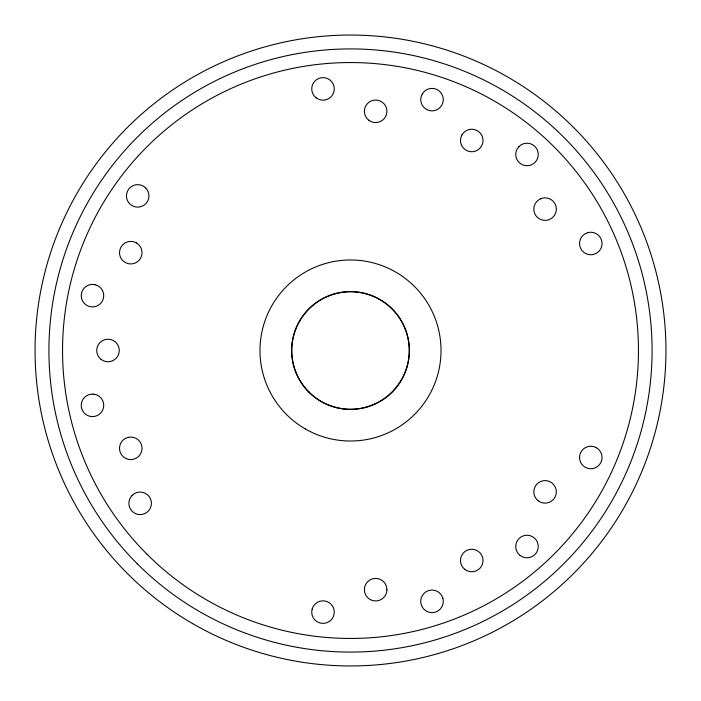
<?xml version="1.0" encoding="UTF-8"?>
<svg xmlns="http://www.w3.org/2000/svg" width="701" height="701" viewBox="0 0 701 701"><rect width="100%" height="100%" fill="white"/><g stroke="black" fill="none" stroke-linecap="round" stroke-linejoin="round"><path stroke-width="1.05" d="M312.12 609.187L311.735 612.104A11.269 11.269 0 0 0 333.886 615.022L334.272 612.104A11.269 11.269 0 0 0 312.12 609.187M422.256 94.004L421.126 96.729A11.269 11.269 0 0 0 441.761 105.273L442.892 102.556A11.269 11.269 0 0 0 422.256 94.004M461.994 134.855L460.864 137.571A11.269 11.269 0 0 0 479.712 148.454L481.508 146.123A11.269 11.269 0 0 0 477.381 130.736A11.269 11.269 0 0 0 461.994 134.855M132.182 495.362L130.395 497.692A11.269 11.269 0 0 0 143.065 514.21L145.782 513.079A11.269 11.269 0 0 0 149.094 496.466A11.269 11.269 0 0 0 132.182 495.362M519.029 146.518L517.242 148.849A11.269 11.269 0 0 0 534.959 162.448L536.756 160.117A11.269 11.269 0 0 0 519.029 146.518M540.55 198.812L538.035 200.337A11.269 11.269 0 0 0 549.593 219.457L552.108 217.932A11.269 11.269 0 0 0 540.55 198.812M587.885 232.627L585.169 233.757A11.269 11.269 0 0 0 593.721 254.393L596.437 253.263A11.269 11.269 0 0 0 587.885 232.627M127.871 437.442L125.155 438.563A11.269 11.269 0 0 0 133.707 459.208L136.423 458.077A11.269 11.269 0 0 0 127.871 437.442M93.084 394.093L90.157 394.321A11.269 11.269 0 0 0 91.91 416.596L94.837 416.359A11.269 11.269 0 0 0 93.084 394.093M95.415 284.781L92.497 284.396A11.269 11.269 0 0 0 89.579 306.539L92.497 306.924A11.269 11.269 0 0 0 95.415 284.781M136.423 242.923L133.707 241.792A11.269 11.269 0 0 0 125.155 262.437L127.871 263.558A11.269 11.269 0 0 0 136.423 242.923M596.437 447.737L593.721 446.607A11.269 11.269 0 0 0 585.169 467.243L587.885 468.373A11.269 11.269 0 0 0 596.437 447.737M145.659 187.921L143.328 186.133A11.269 11.269 0 0 0 129.729 203.851L132.06 205.638A11.269 11.269 0 0 0 145.659 187.921M442.953 598.672L441.884 595.929A11.269 11.269 0 0 0 421.064 604.043L422.133 606.786A11.269 11.269 0 0 0 442.953 598.672M386.908 589.751L386.54 586.833A11.269 11.269 0 0 0 364.371 589.62L364.739 592.538A11.269 11.269 0 0 0 386.908 589.751M192.775 623.688A315.45 315.45 0 0 0 665.95 350.5A315.45 315.45 0 0 0 192.775 77.312A315.45 315.45 0 0 0 192.775 623.688M316.142 97.833A11.269 11.269 0 0 0 334.175 90.368A11.269 11.269 0 0 0 318.692 78.486A11.269 11.269 0 0 0 316.142 97.833M368.779 120.248A11.269 11.269 0 0 0 386.812 112.782A11.269 11.269 0 0 0 371.328 100.9A11.269 11.269 0 0 0 368.779 120.248M538.219 500.803A11.269 11.269 0 0 0 556.243 493.338A11.269 11.269 0 0 0 540.76 481.456A11.269 11.269 0 0 0 538.219 500.803M520.133 555.455A11.269 11.269 0 0 0 538.166 547.989A11.269 11.269 0 0 0 522.683 536.107A11.269 11.269 0 0 0 520.133 555.455M464.894 569.449A11.269 11.269 0 0 0 482.919 561.983A11.269 11.269 0 0 0 467.436 550.101A11.269 11.269 0 0 0 464.894 569.449M101.146 359.438A11.269 11.269 0 0 0 119.17 351.972A11.269 11.269 0 0 0 103.687 340.09A11.269 11.269 0 0 0 101.146 359.438M308.834 392.166A58.928 58.928 0 0 0 407.421 365.756A58.928 58.928 0 0 0 335.244 293.579A58.928 58.928 0 0 0 308.834 392.166M137.247 563.753A301.588 301.588 0 0 0 641.809 428.556A301.588 301.588 0 0 0 272.444 59.191A301.588 301.588 0 0 0 137.247 563.753M146.886 554.114A287.953 287.953 0 0 0 628.639 425.025A287.953 287.953 0 0 0 275.975 72.361A287.953 287.953 0 0 0 146.886 554.114M305.242 428.889A90.517 90.517 0 0 0 441.017 350.5A90.517 90.517 0 0 0 305.242 272.111A90.517 90.517 0 0 0 305.242 428.889M308.992 392.008A58.7 58.7 0 0 0 407.202 365.694A58.7 58.7 0 0 0 335.306 293.798A58.7 58.7 0 0 0 308.992 392.008"/></g></svg>
